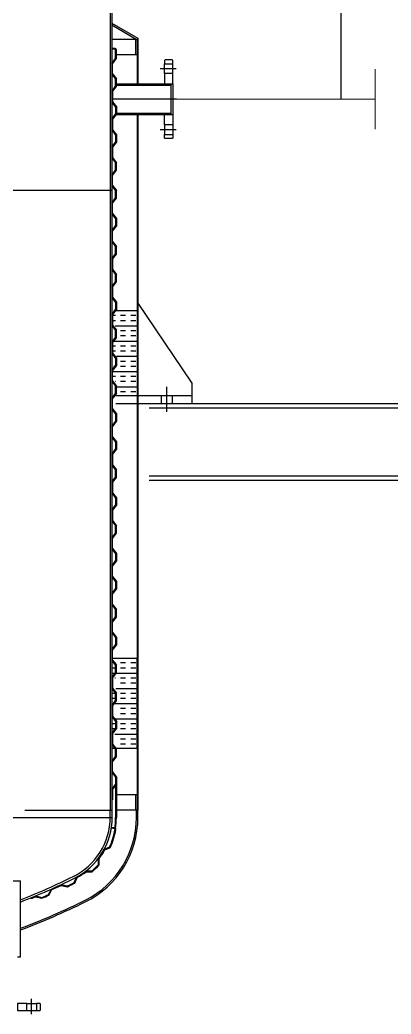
# Model space of a CAD drawing. Extents: x -29512 to 147477, y -5232 to 39709.
# Drawn here: x 140812.68 to 140817.8, y 9094.26 to 9107.97 of the extents above; entities that cross this region are included whole.
import ezdxf

# ---------------------------------------------------------------- set-up
doc = ezdxf.new("R2010")
doc.units = 0
doc.linetypes.add('DASHDOT', pattern=[25.4, 12.7, -6.35, 0, -6.35])
doc.layers.get('0').update_dxf_attribs({"linetype": 'CONTINUOUS'})
for name, color, linetype in [('2', 2, 'CONTINUOUS'), ('6', 6, 'DASHDOT'), ('DIMENSION', 3, 'CONTINUOUS'), ('HATCH', 4, 'CONTINUOUS')]:
    doc.layers.add(name, color=color, linetype=linetype)
doc.layers.add('FITTING', color=7, linetype='CONTINUOUS', lineweight=13)

# ---------------------------------------------------------------- blocks, each defined once
blk = doc.blocks.new('UeY515')
at = {"layer": '2'}
h = blk.add_hatch(dxfattribs=at)
h.set_pattern_fill('INSUL', scale=1.120219632, angle=180, style=0)
h.set_pattern_definition([(180, (34.18797440761773, 7.438322903383778), (0, 0.4200823619999997), []), (180, (34.18797440761773, 7.578350357384352), (0, 0.4200823619999997), [0.140027454, -0.140027454]), (180, (34.18797440761773, 7.71837781138538), (0, 0.4200823619999997), [0.140027454, -0.140027454])])
h.paths.add_polyline_path([(23.1675422643184, 35.36439948883663), (23.27256285479507, 35.50442694283674), (23.27256285479507, 35.71446812383647), (23.1675422643184, 35.85449557783659), (23.1675422643184, 36.13455048583546), (23.27256285479507, 36.27457793983604), (23.27256285479507, 36.31122538833915), (23.8466754161982, 36.31122538833915), (23.8466754161982, 33.83109886753482), (23.17279329384837, 33.83109886753482), (23.27256285479507, 33.96412494883634), (23.27256285479507, 34.17416612983561), (23.1675422643184, 34.31419358383573), (23.1675422643184, 34.59424849183733), (23.27256285479507, 34.73427594583563), (23.27256285479507, 34.94431712683672), (23.1675422643184, 35.08434458083548)])
h = blk.add_hatch(dxfattribs=at)
h.set_pattern_fill('INSUL', scale=1.120219632, angle=180, style=0)
h.set_pattern_definition([(180, (34.18797440761773, 9.622044550467763), (0, 0.4200823619999997), []), (180, (34.18797440761773, 9.762072004467882), (0, 0.4200823619999997), [0.140027454, -0.140027454]), (180, (34.18797440761773, 9.902099458468001), (0, 0.4200823619999997), [0.140027454, -0.140027454])])
h.paths.add_polyline_path([(23.1675422643184, 25.64023873697442), (23.27256285479507, 25.78026619097272), (23.27256285479507, 25.99030737197472), (23.1675422643184, 26.13033482597257), (23.1675422643184, 26.41038973397372), (23.27256285479507, 26.55041718797429), (23.27256285479507, 26.58706463647695), (23.8466754161982, 26.58706463647695), (23.8466754161982, 24.10693811567307), (23.17279329384837, 24.10693811567307), (23.27256285479507, 24.2399641969746), (23.27256285479507, 24.45000537797432), (23.1675422643184, 24.59003283197444), (23.1675422643184, 24.87008773997286), (23.27256285479507, 25.01011519397343), (23.27256285479507, 25.22015637497316), (23.1675422643184, 25.36018382897373)])
at = {"color": 7}
for p, q in [((23.10452991000056, 44.81979911135068), (23.10452991000056, 22.40560454957154)), ((23.1465381461976, 44.81979911135068), (23.1465381461976, 22.40560454957154)), ((23.1465381461976, 44.10985991957114), (23.86767953427716, 43.68977755756987)), ((23.1465381461976, 44.06124394685276), (23.86767953427716, 43.64116158485399)), ((23.8466754161982, 43.65339699345418), (23.1465381461976, 43.65339699345418)), ((23.80466718000025, 43.65339699345418), (23.80466718000025, 43.23331463145541)), ((23.8466754161982, 43.65339699345418), (23.8466754161982, 42.43303115792105)), ((23.86767953427716, 43.68977755756987), (23.86767953427716, 42.43303115792105)), ((23.23755599130163, 43.40972264957122), (23.1465381461976, 43.40972264957122)), ((23.23755599130163, 43.38871853147202), (23.1465381461976, 43.38871853147202)), ((23.25155873671429, 43.1366691142714), (23.25155873671429, 43.3747157860721)), ((23.27256285479325, 43.1296677415703), (23.27256285479325, 43.3747157860721)), ((23.1465381461976, 42.99664166027128), (23.25155873671429, 43.1366691142714)), ((23.16754226427656, 42.98964028756973), (23.27256285479325, 43.1296677415703)), ((23.8466754161982, 43.23331463145541), (23.27256285479325, 43.23331463145541)), ((23.16754226427656, 42.70958537957154), (23.16754226427656, 42.98964028756973)), ((24.60282366780848, 42.71658675227309), (24.60282366780848, 42.98263891487113)), ((24.8268675942154, 42.71658675227309), (24.8268675942154, 42.98263891487113)), ((23.1465381461976, 42.70258400686998), (23.25155873671429, 42.56255655287191)), ((23.16754226427656, 42.70958537957154), (23.27256285479325, 42.56955792557073)), ((23.25155873671429, 42.36651811727029), (23.25155873671429, 42.56255655287191)), ((23.27256285479325, 42.35951674457147), (23.27256285479325, 42.56955792557073)), ((23.1465381461976, 42.22649066326949), (23.25155873671429, 42.36651811727029)), ((23.16754226427656, 42.21948929057089), (23.27256285479325, 42.35951674457147)), ((23.25155873671429, 42.43303115792105), (24.77785798531022, 42.43303115792105)), ((23.25155873671429, 42.39382347080073), (24.77085661260389, 42.39382347080073)), ((24.77085661260389, 42.43303115792105), (24.77085661260389, 41.58586506122174)), ((24.8268675942154, 42.43303115792105), (24.8268675942154, 41.58586506122174)), ((23.16754226427656, 42.21948929057089), (23.16754226427656, 41.93943438256974)), ((23.1465381461976, 41.93243300987115), (23.25155873671429, 41.79240555587035)), ((23.16754226427656, 41.93943438256974), (23.27256285479325, 41.79940692857144)), ((23.25155873671429, 41.79240555587035), (23.25155873671429, 41.59636712027145)), ((23.27256285479325, 41.79940692857144), (23.27256285479325, 41.5893657475699)), ((23.1465381461976, 41.45633966627088), (23.25155873671429, 41.59636712027145)), ((23.16754226427656, 41.4493382935716), (23.27256285479325, 41.5893657475699)), ((23.16754226427656, 41.4493382935716), (23.16754226427656, 41.16928338557045)), ((23.24368219240114, 41.58586506122174), (24.77785798531022, 41.58586506122174)), ((23.25155873671429, 41.62507274834206), (24.77085661260389, 41.62507274834206)), ((23.8466754161982, 41.58586506122174), (23.8466754161982, 22.40560454957154)), ((23.86767953427716, 41.58586506122174), (23.86767953427716, 22.40560454957154)), ((23.1465381461976, 41.16228201287208), (23.25155873671429, 41.02225455887151)), ((23.16754226427656, 41.16928338557045), (23.27256285479325, 41.02925593157033)), ((24.60282366780848, 41.30230946687243), (24.60282366780848, 41.03625730427166)), ((24.8268675942154, 41.30230946687243), (24.8268675942154, 41.03625730427166)), ((23.25155873671429, 41.02225455887151), (23.25155873671429, 40.82621612327011)), ((23.27256285479325, 41.02925593157033), (23.27256285479325, 40.81921475057061)), ((23.1465381461976, 40.68618866927181), (23.25155873671429, 40.82621612327011)), ((23.16754226427656, 40.67918729657026), (23.27256285479325, 40.81921475057061)), ((23.16754226427656, 40.67918729657026), (23.16754226427656, 40.3991323885723)), ((23.1465381461976, 40.39213101587029), (23.25155873671429, 40.25210356186972)), ((23.16754226427656, 40.3991323885723), (23.27256285479325, 40.25910493457127)), ((23.1465381461976, 39.91603767227002), (23.25155873671429, 40.05606512627082)), ((23.16754226427656, 39.90903629957143), (23.27256285479325, 40.04906375357177)), ((23.25155873671429, 40.05606512627082), (23.25155873671429, 40.25210356186972)), ((23.27256285479325, 40.04906375357177), (23.27256285479325, 40.25910493457127)), ((23.16754226427656, 39.62898139157028), (23.16754226427656, 39.90903629957143)), ((23.1465381461976, 39.48895393756993), (14.73471025587241, 39.48895393756993)), ((23.1465381461976, 39.62198001887145), (23.25155873671429, 39.48195256487088)), ((23.16754226427656, 39.62898139157028), (23.27256285479325, 39.48895393756993)), ((23.27256285479325, 39.27891275657021), (23.27256285479325, 39.48895393756993)), ((23.1465381461976, 39.14588667527141), (23.25155873671429, 39.28591412927199)), ((23.16754226427656, 39.13888530257009), (23.27256285479325, 39.27891275657021)), ((23.25155873671429, 39.28591412927199), (23.25155873671429, 39.48195256487088)), ((23.16754226427656, 38.85883039457144), (23.16754226427656, 39.13888530257009)), ((23.1465381461976, 38.85182902186966), (23.25155873671429, 38.71180156787182)), ((23.16754226427656, 38.85883039457144), (23.27256285479325, 38.71880294057109)), ((23.25155873671429, 38.71180156787182), (23.25155873671429, 38.51576313227042)), ((23.27256285479325, 38.71880294057109), (23.27256285479325, 38.50876175957114)), ((23.1465381461976, 38.37573567826985), (23.25155873671429, 38.51576313227042)), ((23.16754226427656, 38.36873430557102), (23.27256285479325, 38.50876175957114)), ((23.16754226427656, 38.08867939756988), (23.16754226427656, 38.36873430557102)), ((23.1465381461976, 38.08167802487083), (23.25155873671429, 37.94165057087002)), ((23.16754226427656, 38.08867939756988), (23.27256285479325, 37.9486519435718)), ((23.25155873671429, 37.74561213527136), (23.25155873671429, 37.94165057087002)), ((23.27256285479325, 37.73861076256981), (23.27256285479325, 37.9486519435718)), ((23.1465381461976, 37.60558468127056), (23.25155873671429, 37.74561213527136)), ((23.16754226427656, 37.59858330857219), (23.27256285479325, 37.73861076256981)), ((23.16754226427656, 37.59858330857219), (23.16754226427656, 37.31852840057059)), ((23.1465381461976, 37.31152702787199), (23.25155873671429, 37.17149957387142)), ((23.16754226427656, 37.31852840057059), (23.27256285479325, 37.17850094657024)), ((23.25155873671429, 36.97546113826957), (23.25155873671429, 37.17149957387142)), ((23.27256285479325, 36.96845976557097), (23.27256285479325, 37.17850094657024)), ((23.1465381461976, 36.83543368427195), (23.25155873671429, 36.97546113826957)), ((23.16754226427656, 36.82843231157062), (23.27256285479325, 36.96845976557097)), ((23.16754226427656, 36.82843231157062), (23.16754226427656, 36.54837740357198)), ((23.1465381461976, 36.54137603087042), (23.25155873671429, 36.40134857687008)), ((23.16754226427656, 36.54837740357198), (23.27256285479325, 36.4083499495714)), ((23.1465381461976, 36.06528268727016), (23.25155873671429, 36.20531014127096)), ((23.16754226427656, 36.05828131457133), (23.27256285479325, 36.19830876857168)), ((23.25155873671429, 36.40134857687008), (23.25155873671429, 36.20531014127096)), ((23.27256285479325, 36.4083499495714), (23.27256285479325, 36.19830876857168)), ((23.8466754161982, 36.4083499495714), (25.35897191937966, 34.18191343097146)), ((23.16754226427656, 36.05828131457133), (23.16754226427656, 35.77822640657041)), ((23.1465381461976, 35.77122503387159), (23.25155873671429, 35.63119757987079)), ((23.16754226427656, 35.77822640657041), (23.27256285479325, 35.63819895257006)), ((23.1465381461976, 35.29513169027109), (23.25155873671429, 35.43515914427167)), ((23.16754226427656, 35.28813031756977), (23.27256285479325, 35.42815777157011)), ((23.25155873671429, 35.43515914427167), (23.25155873671429, 35.63119757987079)), ((23.27256285479325, 35.42815777157011), (23.27256285479325, 35.63819895257006)), ((23.16754226427656, 35.28813031756977), (23.16754226427656, 35.00807540957112)), ((23.1465381461976, 35.0010740368698), (23.25155873671429, 34.86104658287195)), ((23.16754226427656, 35.00807540957112), (23.27256285479325, 34.86804795557077)), ((23.25155873671429, 34.86104658287195), (23.25155873671429, 34.66500814726987)), ((23.27256285479325, 34.86804795557077), (23.27256285479325, 34.65800677457128)), ((23.1465381461976, 34.52498069326953), (23.25155873671429, 34.66500814726987)), ((23.16754226427656, 34.5179793205707), (23.27256285479325, 34.65800677457128)), ((23.16754226427656, 34.23792441256978), (23.16754226427656, 34.5179793205707)), ((23.1465381461976, 34.23092303987096), (23.25155873671429, 34.09089558587038)), ((23.16754226427656, 34.23792441256978), (23.27256285479325, 34.09789695857194)), ((23.25155873671429, 33.89485715027149), (23.25155873671429, 34.09089558587038)), ((23.27256285479325, 33.88785577756994), (23.27256285479325, 34.09789695857194)), ((24.65883464937997, 34.0740516442886), (24.65883464937997, 33.38752908262541)), ((25.35897191937966, 34.18191343097146), (25.35897191937966, 33.83184479597116)), ((23.1465381461976, 33.75482969627046), (23.25155873671429, 33.89485715027149)), ((23.16754226427656, 33.74782832357209), (23.27256285479325, 33.88785577756994)), ((23.16754226427656, 33.46777341557095), (23.16754226427656, 33.74782832356914)), ((25.35897191937966, 33.83184479597116), (23.25856010938151, 33.83184479597116)), ((24.50480445000085, 33.83184479597116), (24.50480445000085, 33.60780086957152)), ((24.81286484880184, 33.83184479597116), (24.81286484880184, 33.60780086957152)), ((25.35897191937966, 33.83184479597116), (25.35897191937966, 33.60780086957152)), ((23.1465381461976, 33.46077204287212), (23.25155873671429, 33.32074458887132)), ((23.16754226427656, 33.46777341557095), (23.27256285479325, 33.32774596157037)), ((25.35897191937966, 33.60780086957152), (23.25856010938151, 33.60780086957152)), ((23.25155873671429, 33.32074458887132), (23.25155873671429, 33.1247061532697)), ((23.27256285479325, 33.32774596157037), (23.27256285479325, 33.1177047805711)), ((23.1465381461976, 32.98467869927163), (23.25155873671429, 33.1247061532697)), ((23.16754226427656, 32.9776773265703), (23.27256285479325, 33.1177047805711)), ((23.16754226427656, 32.69762241856961), (23.16754226427656, 32.9776773265703)), ((23.1465381461976, 32.69062104587033), (23.25155873671429, 32.55059359187021)), ((23.16754226427656, 32.69762241856961), (23.27256285479325, 32.55759496457108)), ((23.25155873671429, 32.55059359187021), (23.25155873671429, 32.35455515627064)), ((23.27256285479325, 32.55759496457108), (23.27256285479325, 32.34755378356931)), ((23.1465381461976, 32.21452770227029), (23.25155873671429, 32.35455515627064)), ((23.16754226427656, 32.20752632957124), (23.27256285479325, 32.34755378356931)), ((23.16754226427656, 32.20752632957124), (23.16754226427656, 31.92747142157032)), ((23.1465381461976, 31.92047004887149), (23.25155873671429, 31.78044259487115)), ((23.16754226427656, 31.92747142157032), (23.27256285479325, 31.78744396756952)), ((23.1465381461976, 31.44437670527122), (23.25155873671429, 31.5844041592718)), ((23.16754226427656, 31.43737533256967), (23.27256285479325, 31.57740278657025)), ((23.25155873671429, 31.5844041592718), (23.25155873671429, 31.78044259487115)), ((23.27256285479325, 31.57740278657025), (23.27256285479325, 31.78744396756952)), ((23.16754226427656, 31.43737533256967), (23.16754226427656, 31.15732042457148)), ((23.1465381461976, 31.15031905186993), (23.25155873671429, 31.01029159787186)), ((23.16754226427656, 31.15732042457148), (23.27256285479325, 31.01729297057113)), ((23.25155873671429, 31.01029159787186), (23.25155873671429, 30.81425316227023)), ((23.27256285479325, 31.01729297057113), (23.27256285479325, 30.80725178957164)), ((23.1465381461976, 30.67422570826966), (23.25155873671429, 30.81425316227023)), ((23.16754226427656, 30.66722433557084), (23.27256285479325, 30.80725178957164)), ((23.16754226427656, 30.66722433557084), (23.16754226427656, 30.38716942757014)), ((23.1465381461976, 30.38016805487064), (23.25155873671429, 30.24014060087052)), ((23.16754226427656, 30.38716942757014), (23.27256285479325, 30.24714197356957)), ((23.25155873671429, 30.0441021652714), (23.25155873671429, 30.24014060087052)), ((23.27256285479325, 30.03710079256984), (23.27256285479325, 30.24714197356957)), ((23.1465381461976, 29.9040747112706), (23.25155873671429, 30.0441021652714)), ((23.16754226427656, 29.8970733385695), (23.27256285479325, 30.03710079256984)), ((23.16754226427656, 29.61701843057085), (23.16754226427656, 29.8970733385695)), ((23.16754226427656, 29.61701843057085), (23.27256285479325, 29.47699097657028)), ((23.1465381461976, 29.61001705787203), (23.25155873671429, 29.46998960387145)), ((23.25155873671429, 29.46998960387145), (23.25155873671429, 29.27395116826983)), ((23.27256285479325, 29.47699097657028), (23.27256285479325, 29.26694979557078)), ((23.1465381461976, 29.13392371427176), (23.25155873671429, 29.27395116826983)), ((23.16754226427656, 29.12692234157021), (23.27256285479325, 29.26694979557078)), ((23.16754226427656, 28.84686743356929), (23.16754226427656, 29.12692234157021)), ((23.1465381461976, 28.83986606087024), (23.25155873671429, 28.69983860686989)), ((23.16754226427656, 28.84686743357224), (23.27256285479325, 28.70683997957144)), ((23.25155873671429, 28.69983860686989), (23.25155873671429, 28.50380017127077)), ((23.27256285479325, 28.70683997957144), (23.27256285479325, 28.49679879857194)), ((23.1465381461976, 28.36377271727042), (23.25155873671429, 28.50380017127077)), ((23.16754226427656, 28.35677134457137), (23.27256285479325, 28.49679879857194)), ((23.16754226427656, 28.07671643657068), (23.16754226427656, 28.35677134457137)), ((23.1465381461976, 28.0697150638714), (23.25155873671429, 27.92968760987105)), ((23.16754226427656, 28.07671643657068), (23.27256285479325, 27.93668898256988)), ((23.1465381461976, 27.59362172027113), (23.25155873671429, 27.7336491742717)), ((23.16754226427656, 27.58662034757003), (23.27256285479325, 27.72664780157015)), ((23.25155873671429, 27.7336491742717), (23.25155873671429, 27.92968760987105)), ((23.27256285479325, 27.72664780157015), (23.27256285479325, 27.93668898256988)), ((23.16754226427656, 27.30656543957139), (23.16754226427656, 27.58662034757003)), ((23.1465381461976, 27.29956406686983), (23.25155873671429, 27.15953661287176)), ((23.16754226427656, 27.30656543957139), (23.27256285479325, 27.16653798557081)), ((23.25155873671429, 27.15953661287176), (23.25155873671429, 26.96349817727014)), ((23.27256285479325, 27.16653798557081), (23.27256285479325, 26.95649680457154)), ((23.1465381461976, 26.82347072326979), (23.25155873671429, 26.96349817727014)), ((23.16754226427656, 26.81646935057074), (23.27256285479325, 26.95649680457154)), ((23.16754226427656, 26.53641444256959), (23.16754226427656, 26.81646935057074)), ((23.1465381461976, 26.52941306987054), (23.25155873671429, 26.38938561587042)), ((23.16754226427656, 26.53641444256959), (23.27256285479325, 26.39638698856925)), ((23.25155873671429, 26.1933471802713), (23.25155873671429, 26.38938561587042)), ((23.27256285479325, 26.18634580756975), (23.27256285479325, 26.39638698856925)), ((23.1465381461976, 26.05331972627073), (23.25155873671429, 26.1933471802713)), ((23.16754226427656, 26.0463183535694), (23.27256285479325, 26.18634580756975)), ((23.16754226427656, 26.0463183535694), (23.16754226427656, 25.76626344557076)), ((23.1465381461976, 25.75926207287193), (23.25155873671429, 25.61923461887181)), ((23.16754226427656, 25.76626344557076), (23.27256285479325, 25.62623599157018)), ((23.25155873671429, 25.42319618326974), (23.25155873671429, 25.61923461887181)), ((23.27256285479325, 25.41619481057091), (23.27256285479325, 25.62623599157018)), ((23.1465381461976, 25.28316872927189), (23.25155873671429, 25.42319618326974)), ((23.16754226427656, 25.27616735657057), (23.27256285479325, 25.41619481057091)), ((23.16754226427656, 25.27616735657057), (23.16754226427656, 24.99611244856942)), ((23.1465381461976, 24.98911107587082), (23.25155873671429, 24.84908362187002)), ((23.16754226427656, 24.99611244856942), (23.27256285479325, 24.85608499457112)), ((23.25155873671429, 24.84908362187002), (23.25155873671429, 24.65304518627067)), ((23.27256285479325, 24.85608499457112), (23.27256285479325, 24.64604381356958)), ((23.1465381461976, 24.5130177322701), (23.25155873671429, 24.65304518627067)), ((23.16754226427656, 24.50601635957128), (23.27256285479325, 24.64604381356958)), ((23.16754226427656, 24.50601635957128), (23.16754226427656, 24.22596145157013)), ((23.1465381461976, 24.21896007887153), (23.25155873671429, 24.07893262487096)), ((23.16754226427656, 24.22596145157013), (23.27256285479325, 24.08593399756978)), ((23.1465381461976, 23.74286673527126), (23.25155873671429, 23.88289418927161)), ((23.16754226427656, 23.73586536256971), (23.27256285479325, 23.87589281657029)), ((23.25155873671429, 23.88289418927161), (23.25155873671429, 24.07893262487096)), ((23.27256285479325, 23.87589281657029), (23.27256285479325, 24.08593399756978)), ((23.16754226427656, 23.45581045457129), (23.16754226427656, 23.73586536256971)), ((23.1465381461976, 23.44880908186997), (23.25155873671429, 23.30878162787212)), ((23.16754226427656, 23.45581045457129), (23.27256285479325, 23.31578300057072)), ((23.25155873671429, 23.30878162787212), (23.25155873671429, 23.11274319227005)), ((23.27256285479325, 23.31578300057072), (23.27256285479325, 23.10574181957145)), ((23.1465381461976, 22.97271573826947), (23.25155873671429, 23.11274319227005)), ((23.16754226427656, 22.96571436557065), (23.27256285479325, 23.10574181957145)), ((23.25155873671429, 23.07773632877092), (23.25155873671429, 22.19556336857181)), ((23.27256285479325, 23.10574181957145), (23.27256285479325, 22.19556336857181)), ((23.16754226427656, 22.96571436557065), (23.16754226427656, 22.68565945756973)), ((23.8466754161982, 22.8256869115703), (23.27256285479325, 22.8256869115703)), ((23.80466718000025, 22.8256869115703), (23.80466718000025, 22.40560454957154)), ((23.16754226427656, 22.68565945756973), (23.1465381461976, 22.68565945756973)), ((20.74370374208229, 22.40560454957154), (23.16054089161116, 22.40560454957154)), ((23.10452991000056, 22.20818676279669), (23.10452991000056, 22.40560454957154)), ((23.16054089161116, 22.20818676279669), (23.16054089161116, 22.40560454957154)), ((23.86767953427716, 22.40560454957154), (23.27256285479325, 22.40560454957154)), ((23.82567129811923, 22.19556336857181), (23.82567129811923, 22.40560454957154)), ((23.86767953427716, 22.19556336857181), (23.86767953427716, 22.40560454957154)), ((23.22557963577128, 21.89075550466396), (23.13579456577554, 21.90445325900191)), ((23.22874740480711, 21.91151937271638), (23.13907855412344, 21.92519939644694)), ((23.08512676537885, 21.3820718500067), (22.93377969885205, 21.31400881624086)), ((23.10090969284101, 21.36613931085662), (22.94884461626043, 21.297753377258)), ((22.77561292889641, 20.90376840671274), (22.77569574484369, 21.06971570030009)), ((22.79661312201915, 20.89589830564546), (22.79669633087178, 21.06263287465208)), ((22.58735711093505, 20.71566826068306), (22.42140980561271, 20.71572272613116)), ((22.59520983670882, 20.69466156411454), (22.42847525591606, 20.69471628795077)), ((19.98191768578545, 20.45518551524174), (20.62604397421364, 20.45518551524174)), ((20.62604397421364, 18.354773705242), (20.62604397421364, 20.45518551524174)), ((21.74793012592363, 20.34889445450199), (21.91823812427265, 20.3132776781913)), ((21.75048949936172, 20.32690068780789), (21.92088413404144, 20.29126579311242)), ((22.10896772478736, 20.40573841297874), (22.17695456310958, 20.5578239149736)), ((22.12504781037387, 20.3902423693919), (22.19322896777248, 20.54276256012167)), ((21.04423462860723, 20.03719748627555), (21.21289043497018, 19.99443549322859)), ((21.39680886230235, 20.07413751300192), (21.48093143104234, 20.22644234708832)), ((21.41176414023357, 20.05777095825761), (21.49592950247734, 20.21015327038185)), ((20.91644090226237, 19.96166071289963), (20.90849716940284, 19.98110473731253)), ((21.04586490136171, 20.01511540357683), (21.21460650355766, 19.97233165734292)), ((20.54202750177683, 18.354773705242), (20.62604397421364, 18.354773705242)), ((20.80107829171448, 17.07055855216981), (21.0671304542775, 17.07055855216981)), ((20.93410437301554, 16.77650089877079), (20.93410437301554, 17.19658326077001)), ((20.80107829171448, 16.87452011657024), (21.0671304542775, 16.87452011657024))]:
    blk.add_line(p, q, dxfattribs=at)
for points in [[(24.82686759421449, 42.98263891487431), (24.82686759421449, 43.08065813267376), (24.81286484880275, 43.09466087807368), (24.61682641322204, 43.09466087807368), (24.60282366780939, 43.08065813267376), (24.60282366780939, 42.98263891487431)], [(24.82686759421449, 42.43303115792469), (24.82686759421449, 42.70958537957449), (24.82686759421449, 42.70958537957449), (24.82686759421449, 42.71658675227309), (24.60282366780939, 42.71658675227309), (24.60282366780939, 42.43303115792469)], [(24.82686759421449, 41.58586506122492), (24.82686759421449, 41.30931083957421), (24.82686759421449, 41.30931083957421), (24.82686759421449, 41.30230946687288), (24.60282366780939, 41.30230946687288), (24.60282366780939, 41.58586506122492)], [(24.82686759421449, 41.03625730427302), (24.82686759421449, 40.93823808647312), (24.81286484880275, 40.92423534107502), (24.61682641322204, 40.92423534107502), (24.60282366780939, 40.93823808647312), (24.60282366780939, 41.03625730427302)], [(23.8466754161982, 26.58706463647604), (23.14653814619942, 26.58706463647604), (23.14653814619942, 24.10693811567216), (23.8466754161982, 24.10693811567216)], [(20.54202750181776, 16.87452011657069), (20.79407691900815, 16.87452011657069), (20.79407691900815, 16.87452011657069), (20.80107829171448, 16.87452011657069), (20.80107829171448, 17.07055855217232), (20.54202750181776, 17.07055855217232)], [(21.06713045431934, 16.87452011657069), (21.16514967208786, 16.87452011657069), (21.17915241749961, 16.88852286197107), (21.17915241749961, 17.05655580677239), (21.16514967208786, 17.07055855217232), (21.06713045431934, 17.07055855217232)]]:
    blk.add_lwpolyline(points, close=True, dxfattribs=at)
for centre, radius, start, end in [((23.23755599130163, 43.3747157860721), 0.03500686349999999, 0, 90), ((23.23755599130163, 43.3747157860721), 0.0140027454, 0, 90), ((21.28417300801448, 22.20818676279669), 1.820356902, 295.8915348785587, 0), ((21.28417300801448, 22.20818676279669), 1.8763678836, 295.8915348785362, 0), ((21.28417300801448, 22.19556336857181), 2.583506526299999, 295.9581912571633, 0), ((21.28417300801448, 22.19556336857181), 2.541498290099999, 296.8202463209399, 0), ((21.28417300801448, 22.19556336857181), 1.9673857287, 351.3257087652666, 0), ((21.28417300801448, 22.19556336857181), 1.9883898468, 351.1174833477461, 0), ((21.28417300801448, 22.20818676279669), 1.981388474099999, 335.3586182887888, 350.3061974595621), ((21.28417300801448, 22.20818676279669), 2.0023925922, 335.1325367863523, 350.3061974595661), ((23.22346778973588, 21.87691292596151), 0.0140027454, 350.3061974594308, 81.3257491219929), ((23.22346778973588, 21.87691292596151), 0.03500686349999999, 350.3061974597396, 81.3257491204091), ((21.28417300801448, 22.20818676279669), 1.8973720017, 322.8604648791174, 331.3251022396904), ((21.28417300801448, 22.20818676279669), 1.981388474099999, 311.1256527274635, 318.8269488295475), ((21.28417300801448, 22.20818676279669), 2.0023925922, 310.8995712246378, 319.0530303311322), ((14.00274540000009, 36.88444329317167), 18.20356902, 291.3365902814527, 296.4378175880516), ((21.28417300801448, 22.20818676279669), 1.8973720017, 298.6274993168753, 307.092136677313), ((14.00274540000009, 36.88444329317167), 18.2595800016, 291.2679533984546, 296.4378175880535), ((14.00274540000009, 36.88444329317167), 18.2805841197, 294.1984592095124, 295.0762277244889), ((14.00274540000009, 36.88444329317167), 18.3646005921, 295.5322490929925, 296.1935454699391), ((14.00274540000009, 36.88444329317167), 18.3856047102, 295.5101232897526, 296.2171946317811), ((14.00274540000009, 36.88444329317167), 18.3646005921, 293.1170641321201, 293.7424378412326), ((14.00274540000009, 36.88444329317167), 18.3856047102, 293.0949383301669, 293.764563643163), ((14.00274540000009, 36.87181989894407), 18.9247104081, 290.4861837018336, 296.4457807213793), ((14.00274540000009, 36.87181989894407), 18.9667186443, 290.4387795757704, 296.3293944143688), ((14.00274540000009, 36.88444329317167), 18.2805841197, 292.2221585066213, 292.6610427638889)]:
    blk.add_arc(centre, radius, start, end, dxfattribs=at)
for points in [[(24.77269907910159, 42.43303115792105), (24.77269907910159, 42.39382347080345), (24.81190676620736, 42.43303115792105)], [(24.60282366780848, 41.58586506122174), (24.60282366780848, 41.53265462870104), (24.54961323529005, 41.58586506122174)], [(24.77269907910159, 41.58586506122174), (24.77269907910159, 41.62507274834206), (24.81190676620736, 41.58586506122174)]]:
    blk.add_solid(points, dxfattribs=at)
at = {"layer": '6', "color": 7}
for p, q in [((24.92488681198483, 42.84961283357188), (24.47679895921465, 42.84961283357188)), ((24.93218539526515, 42.00944810957139), (23.16754226427656, 42.00944810957139)), ((24.92488681198483, 41.16928338557341), (24.47679895921465, 41.16928338557341)), ((17.06102618872501, 22.19556336857181), (23.16054089161116, 22.19556336857181))]:
    blk.add_line(p, q, dxfattribs=at)

msp = doc.modelspace()

# ---------------------------------------------------------------- linework, layer by layer
at = {"color": 6, "lineweight": 20}
msp.add_line((140814.8311176777, 9106.878201821173), (140817.5793907788, 9106.878201821173), dxfattribs=at)
at = {"layer": 'DIMENSION', "color": 7, "linetype": 'ByBlock', "ltscale": 0.5}
for p, q in [((140826.4528161552, 9102.677378201175), (140814.462422241, 9102.677378201175)), ((140814.462422241, 9102.621367219579), (140827.1984623477, 9102.621367219572)), ((140814.462422241, 9101.683183277766), (140827.1984623477, 9101.683183277775)), ((140814.462422241, 9101.627172296166), (140827.1984623477, 9101.627172296174))]:
    msp.add_line(p, q, dxfattribs=at)
at = {"layer": 'FITTING', "lineweight": 20}
msp.add_line((140817.5793907788, 9107.290351020276), (140817.5793907788, 9106.46605262207), dxfattribs=at)
at = {"layer": 'HATCH', "color": 7}
msp.add_line((140817.1130476408, 9106.878201821173), (140817.1130476408, 9110.273744015527), dxfattribs=at)

# ---------------------------------------------------------------- block references
at = {"layer": 'HATCH', "color": 7, "xscale": 0.5, "yscale": 0.5, "zscale": 0.5}
msp.add_blockref('UeY515', (140802.3750954398, 9085.873477766387), dxfattribs=at)

doc.saveas('drawing.dxf')
